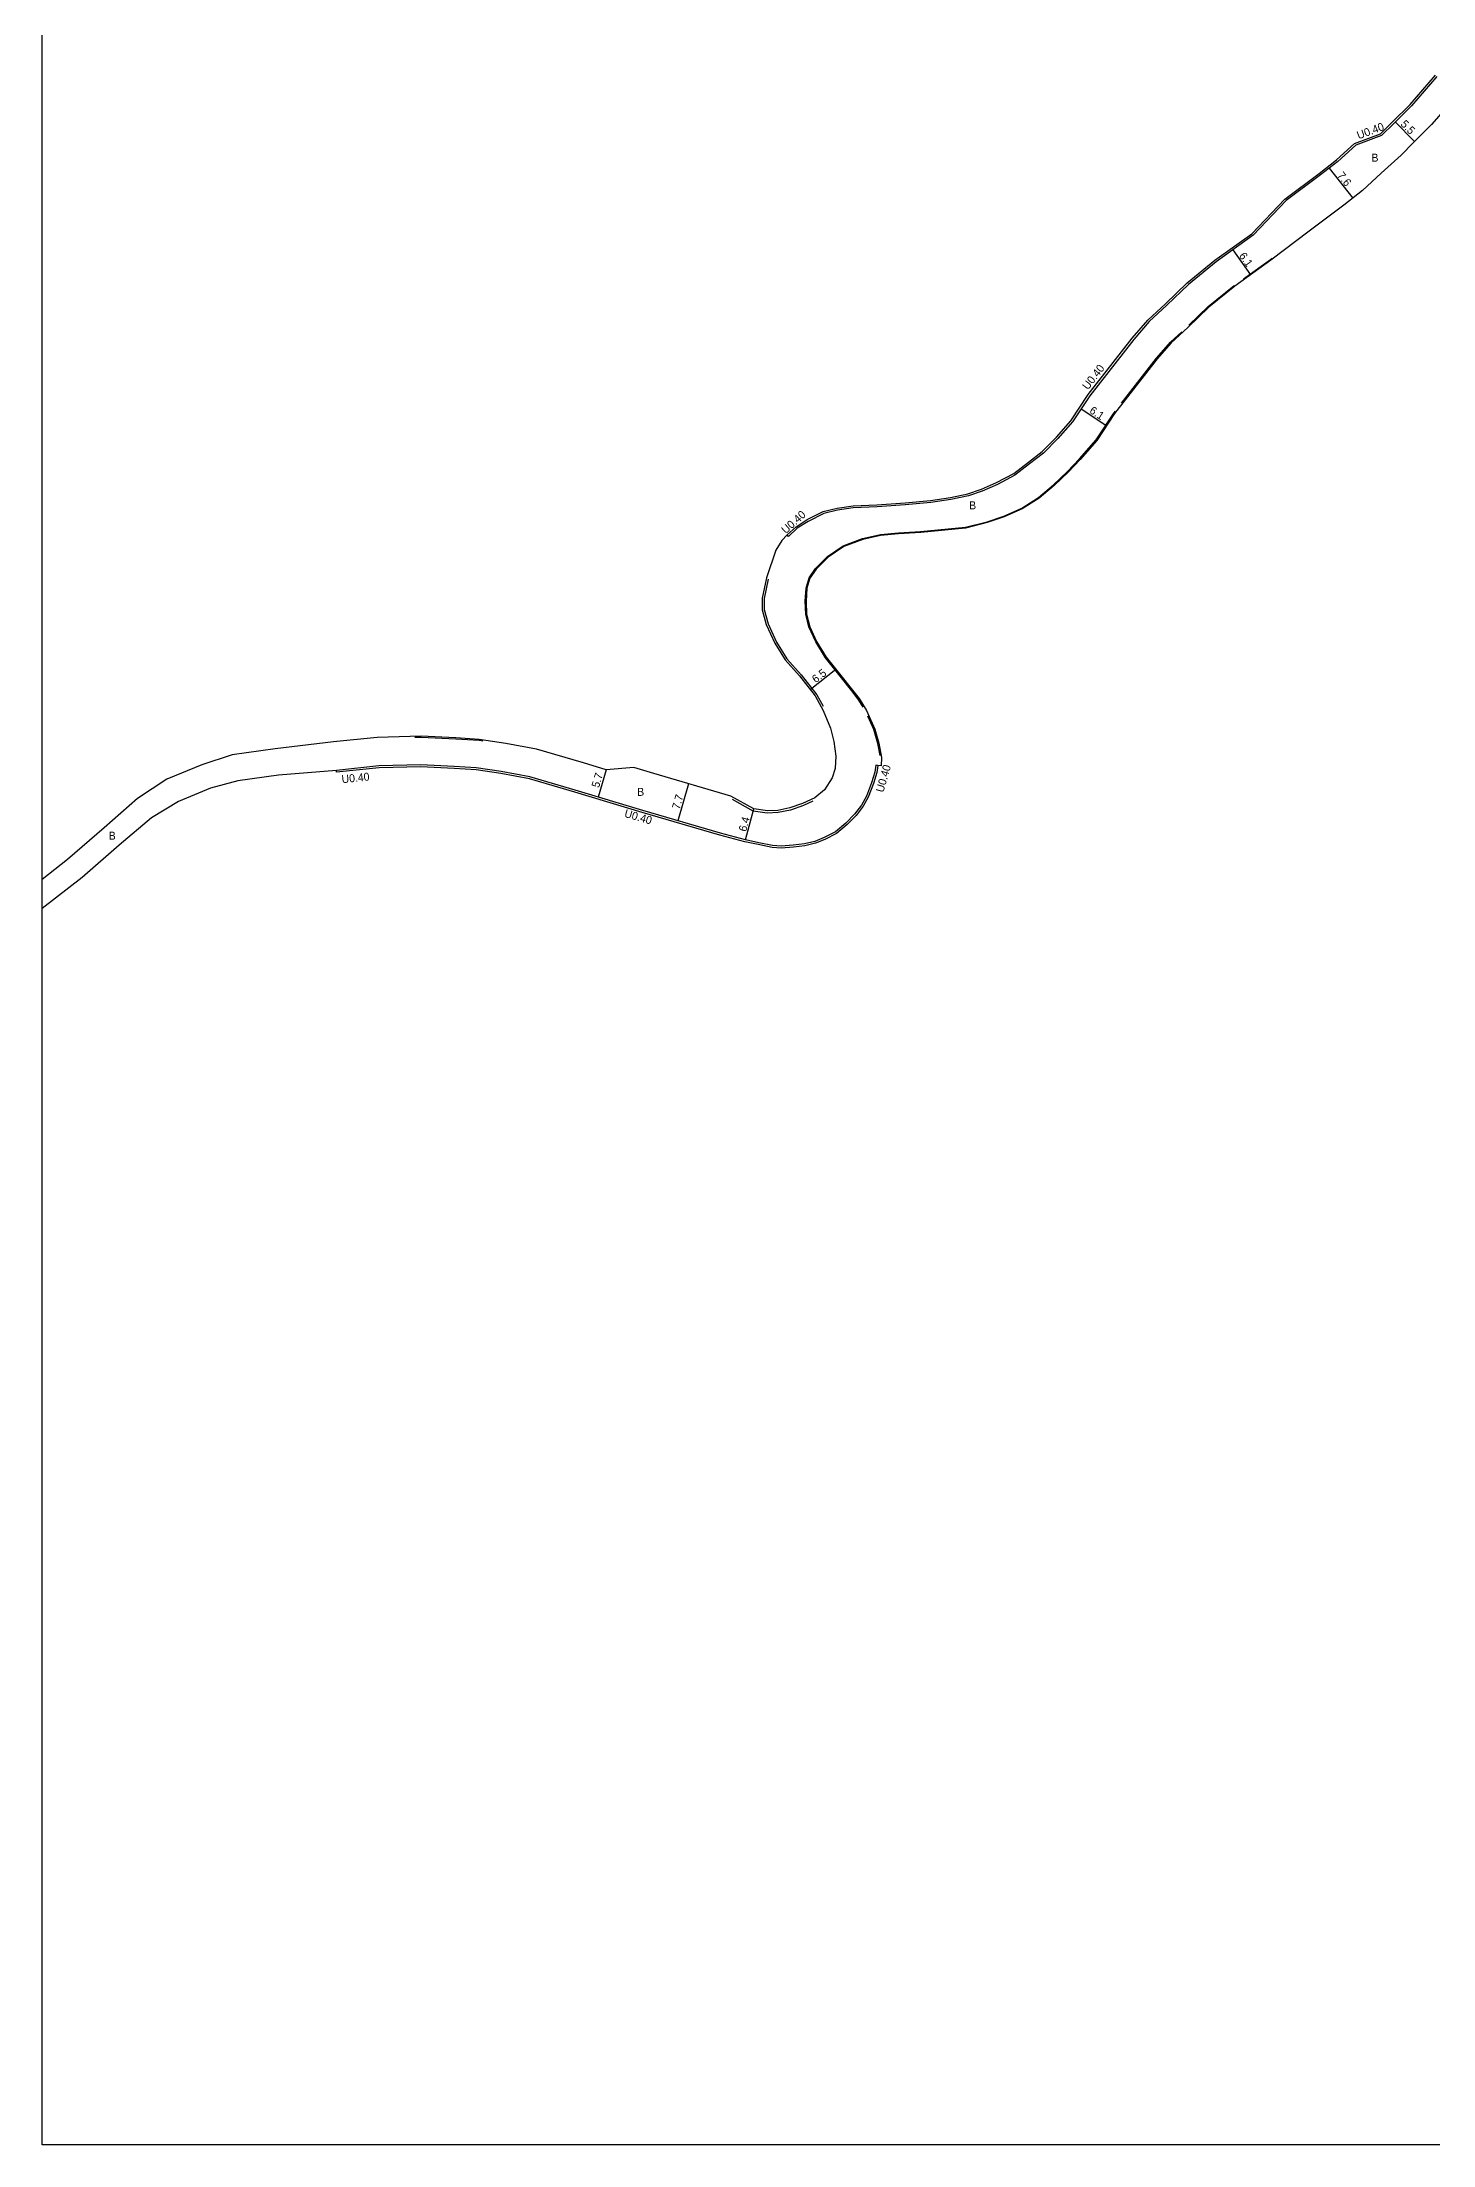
# Model space of a CAD drawing. Header units: metres. Extents: x -4000 to -800, y -99000 to -96000.
# Drawn here: x -4000 to -3722, y -99000 to -98579.4 of the extents above; entities that cross this region are included whole.
import ezdxf

# ---------------------------------------------------------------- set-up
doc = ezdxf.new("R2010")
doc.units = ezdxf.units.M
doc.header["$LTSCALE"] = 2.5
for name, color, linetype in [('側溝・桝', 7, 'Continuous'), ('図郭', 7, 'Continuous'), ('幅員', 7, 'Continuous'), ('歩道・分離帯・安全施設', 7, 'Continuous'), ('舗装', 7, 'Continuous'), ('道路', 7, 'Continuous')]:
    doc.layers.add(name, color=color, linetype=linetype)
doc.styles.get("Standard").update_dxf_attribs({"font": ''})
doc.styles.get('Standard').set_extended_font_data('@MS PGothic')

msp = doc.modelspace()

# ---------------------------------------------------------------- linework, layer by layer
at = {"layer": '側溝・桝'}
for points in [[(-3851.1, -98677.99), (-3849.29, -98676.37), (-3847.09, -98674.95), (-3843.91, -98673.31), (-3841.09, -98672.68), (-3837.9, -98672.17), (-3833.12, -98672.02), (-3827.5, -98671.62), (-3822.4, -98671.13), (-3818.41, -98670.54), (-3814.97, -98669.79), (-3812.23, -98668.86), (-3809.22, -98667.53), (-3805.76, -98665.69), (-3802.86, -98663.48), (-3800.1, -98661.34), (-3797.26, -98658.47), (-3794.35, -98655.17), (-3790.91, -98649.95), (-3782.12, -98638.63), (-3778.98, -98635.05), (-3775.45, -98631.79), (-3771.1, -98627.61), (-3765.58, -98623.08), (-3758.19, -98617.78), (-3751.59, -98610.85), (-3744.71, -98605.7), (-3741.28, -98603), (-3737.65, -98599.7), (-3732.48, -98597.79), (-3730.11, -98595.42), (-3726.56, -98591.91), (-3721.49, -98586.09)], [(-3832.95, -98724.1), (-3833.16, -98725.54), (-3833.81, -98727.75), (-3834.86, -98730.43), (-3835.89, -98732.26), (-3837.3, -98734.11), (-3839.1, -98735.94), (-3841.2, -98737.75), (-3843.54, -98738.9), (-3845.41, -98739.67), (-3847.55, -98740.18), (-3849.84, -98740.47), (-3852.27, -98740.64), (-3854.06, -98740.53), (-3856.85, -98739.95), (-3859.51, -98739.38), (-3864.53, -98738.03), (-3880.06, -98733.51), (-3893.53, -98729.42), (-3902.59, -98726.79), (-3908.3, -98725.72), (-3913.26, -98725), (-3917.66, -98724.71), (-3924.28, -98724.37), (-3932.63, -98724.62), (-3941.14, -98725.48), (-3941.18, -98725.09)]]:
    msp.add_lwpolyline(points, dxfattribs=at)
at = {"layer": '図郭'}
msp.add_lwpolyline([(-4000, -98400), (-3200, -98400), (-3200, -99000), (-4000, -99000)], close=True, dxfattribs=at)
at = {"layer": '幅員'}
for points in [[(-3729.52, -98595.4), (-3725.65, -98599.31)], [(-3742.74, -98604.66), (-3738.04, -98610.63)], [(-3762.02, -98621.02), (-3758.46, -98625.98)], [(-3792.31, -98652.8), (-3787.21, -98656.16)], [(-3846.45, -98708.91), (-3841.35, -98704.88)], [(-3887.22, -98724.96), (-3888.88, -98730.42)], [(-3870.81, -98727.77), (-3872.96, -98735.16)], [(-3859.42, -98738.99), (-3857.76, -98732.81)]]:
    msp.add_lwpolyline(points, dxfattribs=at)
at = {"layer": '歩道・分離帯・安全施設'}
for points in [[(-3759.88, -98626.77), (-3754.48, -98622.89), (-3754.15, -98622.64)], [(-3770.77, -98636.05), (-3766.9, -98632.34), (-3761.73, -98628.1)], [(-3784.24, -98651.67), (-3777.24, -98642.66), (-3774.44, -98639.46), (-3772.18, -98637.37)], [(-3835.85, -98712.47), (-3836.86, -98710.86), (-3838.18, -98709.19), (-3840.49, -98706.26), (-3843.4, -98702.59), (-3845.36, -98699.42), (-3846.71, -98696.42), (-3847.37, -98693.88), (-3847.48, -98691.28), (-3847.29, -98688.63), (-3846.7, -98686.58), (-3845.41, -98684.72), (-3843, -98682.34), (-3839.87, -98680.16), (-3836.01, -98678.73), (-3832.41, -98677.92), (-3828.84, -98677.61), (-3824.39, -98677.31), (-3815.45, -98676.48), (-3811.12, -98675.37), (-3807.74, -98674.25), (-3804.17, -98672.65), (-3800.83, -98670.5), (-3797.84, -98667.98), (-3795.05, -98665.34), (-3792.64, -98662.79), (-3789.32, -98659.02), (-3785.77, -98653.63), (-3785.46, -98653.23)], [(-3854.9, -98686.87), (-3855.68, -98690.71), (-3855.68, -98692.92), (-3854.9, -98695.8), (-3853.23, -98699.46), (-3851.17, -98702.79), (-3848.29, -98705.98), (-3845.13, -98709.97), (-3843.9, -98712.23)], [(-3832.5, -98722.13), (-3832.95, -98719.73), (-3833.75, -98716.94), (-3834.92, -98714.28)], [(-3911.9, -98719.26), (-3912.65, -98719.15), (-3917.32, -98718.85), (-3924.22, -98718.5), (-3925.49, -98718.54)], [(-3845.96, -98731.26), (-3847.84, -98732.15), (-3850.43, -98733.02), (-3852.9, -98733.55), (-3855.05, -98733.63), (-3857.9, -98733.23), (-3862.01, -98730.92)]]:
    msp.add_lwpolyline(points, dxfattribs=at)
at = {"layer": '道路'}
for points in [[(-3721.19, -98586.35), (-3726.27, -98592.18), (-3729.83, -98595.7), (-3732.26, -98598.14), (-3737.44, -98600.04), (-3741.02, -98603.3), (-3744.47, -98606.02), (-3751.32, -98611.15), (-3757.93, -98618.08), (-3765.34, -98623.4), (-3770.84, -98627.91), (-3775.18, -98632.08), (-3778.69, -98635.33), (-3781.81, -98638.89), (-3790.59, -98650.19), (-3794.03, -98655.42), (-3796.96, -98658.74), (-3799.84, -98661.64), (-3802.62, -98663.8), (-3805.55, -98666.03), (-3809.04, -98667.89), (-3812.08, -98669.24), (-3814.86, -98670.18), (-3818.33, -98670.93), (-3822.35, -98671.53), (-3827.47, -98672.02), (-3833.1, -98672.42), (-3837.86, -98672.57), (-3841.01, -98673.07), (-3843.77, -98673.69), (-3846.89, -98675.29), (-3849.05, -98676.68), (-3850.83, -98678.29), (-3851.1, -98677.99), (-3852.17, -98679.12), (-3853.33, -98681.07), (-3855.22, -98686.57), (-3856.06, -98690.67), (-3856.06, -98692.97), (-3855.26, -98695.92), (-3853.57, -98699.64), (-3851.47, -98703.01), (-3848.58, -98706.22), (-3845.45, -98710.18), (-3843.85, -98713.11), (-3842.43, -98716.68), (-3841.74, -98719.29), (-3841.32, -98722.27), (-3841.51, -98724.74), (-3842.07, -98726.61), (-3843.59, -98728.98), (-3845.53, -98730.57), (-3848, -98731.74), (-3850.55, -98732.59), (-3852.96, -98733.11), (-3855.02, -98733.19), (-3857.76, -98732.81), (-3862.35, -98730.23), (-3862.35, -98730.23), (-3877.75, -98725.75), (-3881.73, -98724.54), (-3887.22, -98724.96), (-3891.79, -98723.57), (-3901.17, -98720.85), (-3907.3, -98719.7), (-3912.63, -98718.92), (-3917.31, -98718.62), (-3924.21, -98718.27), (-3933.03, -98718.53), (-3941.76, -98719.41), (-3953.41, -98720.81), (-3962.02, -98722.02), (-3968.08, -98723.97), (-3975.07, -98726.87), (-3980.95, -98730.72), (-3987.62, -98736.56), (-3994.89, -98742.95), (-4000, -98746.89)], [(-3716.97, -98589.88), (-3722.26, -98595.95), (-3725.95, -98599.6), (-3728.37, -98602.03), (-3732.32, -98605.66), (-3736.1, -98609.1), (-3739.84, -98612.05), (-3746.77, -98617.24), (-3754.37, -98623.04), (-3761.62, -98628.24), (-3766.78, -98632.48), (-3770.99, -98636.52), (-3774.31, -98639.59), (-3777.1, -98642.77), (-3785.62, -98653.74), (-3789.17, -98659.13), (-3792.51, -98662.91), (-3794.92, -98665.47), (-3797.72, -98668.12), (-3800.72, -98670.65), (-3804.08, -98672.81), (-3807.67, -98674.42), (-3811.07, -98675.54), (-3815.41, -98676.66), (-3824.38, -98677.49), (-3828.82, -98677.79), (-3832.39, -98678.1), (-3835.96, -98678.9), (-3839.78, -98680.32), (-3842.89, -98682.48), (-3845.27, -98684.84), (-3846.53, -98686.66), (-3847.11, -98688.66), (-3847.3, -98691.29), (-3847.19, -98693.85), (-3846.53, -98696.36), (-3845.2, -98699.33), (-3843.25, -98702.48), (-3840.34, -98706.15), (-3838.04, -98709.08), (-3836.71, -98710.75), (-3835.22, -98713.13), (-3833.58, -98716.88), (-3832.77, -98719.68), (-3832.25, -98722.49), (-3832.27, -98724.2), (-3832.95, -98724.1), (-3833.34, -98724.04), (-3833.55, -98725.45), (-3834.19, -98727.62), (-3835.22, -98730.26), (-3836.22, -98732.04), (-3837.6, -98733.85), (-3839.37, -98735.64), (-3841.43, -98737.41), (-3843.71, -98738.53), (-3845.53, -98739.29), (-3847.62, -98739.79), (-3849.87, -98740.07), (-3852.28, -98740.24), (-3854.01, -98740.13), (-3856.76, -98739.56), (-3859.42, -98738.99), (-3864.42, -98737.64), (-3879.94, -98733.13), (-3893.42, -98729.04), (-3902.49, -98726.4), (-3908.24, -98725.32), (-3913.22, -98724.6), (-3917.63, -98724.31), (-3924.28, -98723.97), (-3932.66, -98724.22), (-3941.18, -98725.09), (-3952.72, -98726.05), (-3960.86, -98727.2), (-3966.36, -98728.66), (-3972.72, -98731.31), (-3978.12, -98734.57), (-3984.59, -98740.02), (-3991.97, -98746.5), (-4000, -98752.69)]]:
    msp.add_lwpolyline(points, dxfattribs=at)

# ---------------------------------------------------------------- texts
at = {"layer": '側溝・桝'}
for rotation, p in [(20.1874, (-3736.85, -98598.91)), (52.1573, (-3790.96, -98649.12)), (41.9977, (-3851.35, -98677.9)), (5.7924, (-3940.05, -98727.67)), (73.7941, (-3831.86, -98729.62)), (343.7941, (-3883.74, -98734.38))]:
    msp.add_text('U0.40', height=1.6, rotation=rotation, dxfattribs=at).set_placement(p)
at = {"layer": '幅員'}
for s, rotation, p in [('5.5', 314.7039, (-3728.59, -98595.99)), ('7.6', 308.2441, (-3741.23, -98606.17)), ('6.1', 305.6804, (-3760.86, -98622.21)), ('6.1', 326.6405, (-3790.8, -98653.5)), ('6.5', 38.3707, (-3845.34, -98707.72)), ('5.7', 73.0899, (-3888.7, -98728.68)), ('7.7', 73.7951, (-3872.6, -98733)), ('6.4', 74.9631, (-3859.27, -98737.45))]:
    msp.add_text(s, height=1.6, rotation=rotation, dxfattribs=at).set_placement(p)
at = {"layer": '舗装'}
for p in [(-3734.28, -98603.36), (-3814.7, -98672.89), (-3881.05, -98730.19), (-3986.68, -98738.96)]:
    msp.add_text('B', height=1.6, dxfattribs=at).set_placement(p)

doc.saveas('drawing.dxf')
